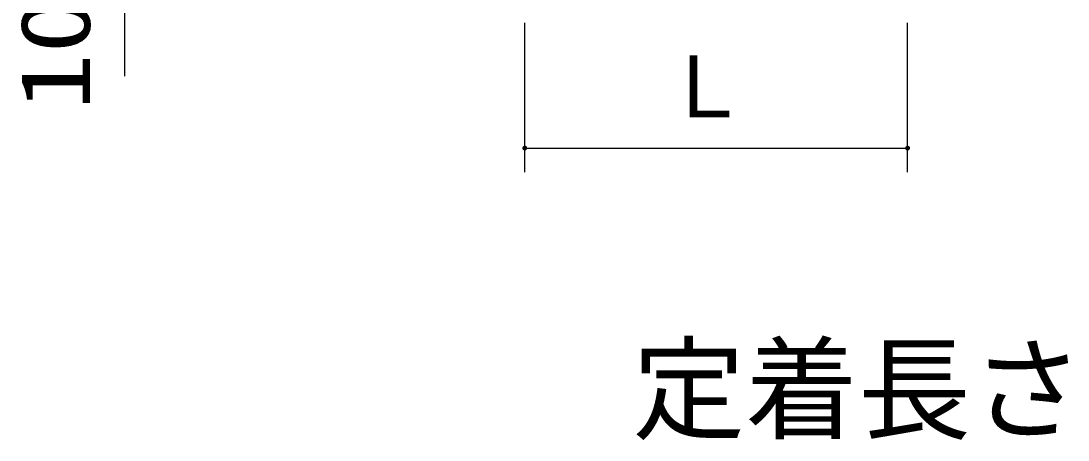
# Model space of a CAD drawing. Units: millimetres, scale not verified. Extents: x -8093 to 8093, y -5792 to 5792.
# Drawn here: x -1516 to -217, y -12 to 508 of the extents above; entities that cross this region are included whole.
import ezdxf
from ezdxf.enums import TextEntityAlignment as Align

# ---------------------------------------------------------------- set-up
doc = ezdxf.new("R2010")
doc.units = ezdxf.units.MM
doc.header["$LTSCALE"] = 30
doc.layers.add('0-1_00クル-フ-0躯体', color=3, linetype='Continuous', lineweight=25)
doc.layers.add('0-3_00クル-フ-6寸法', color=132, linetype='Continuous', lineweight=25)
doc.styles.add('ＭＳ ゴシック', font='')
doc.styles.get('ＭＳ ゴシック').set_extended_font_data('MS Gothic')

msp = doc.modelspace()

# ---------------------------------------------------------------- linework, layer by layer
at = {"layer": '0-1_00クル-フ-0躯体', "color": 2}
for p, q in [((-890.57, 320.49), (-890.57, 506.14)), ((-415.57, 320.49), (-415.57, 506.14)), ((-890.57, 350.49), (-415.57, 350.49))]:
    msp.add_line(p, q, dxfattribs=at)
at = {"layer": '0-1_00クル-フ-0躯体', "color": 5}
for points in [[(-892.62, 352.68), (-893.57, 350.49), (-892.88, 352.41)], [(-892.62, 352.68), (-890.57, 350.49), (-893.57, 350.49)], [(-892.88, 352.41), (-893.57, 350.49), (-893.56, 350.68)], [(-892.88, 352.41), (-893.56, 350.68), (-893.1, 352.1)], [(-893.1, 352.1), (-893.56, 350.68), (-893.51, 351.06)], [(-893.1, 352.1), (-893.51, 351.06), (-893.28, 351.77)], [(-893.28, 351.77), (-893.51, 351.06), (-893.42, 351.42)], [(-892.33, 352.92), (-890.57, 350.49), (-892.62, 352.68)], [(-892.01, 353.12), (-890.57, 350.49), (-892.33, 352.92)], [(-891.67, 353.28), (-890.57, 350.49), (-892.01, 353.12)], [(-891.31, 353.4), (-890.57, 350.49), (-891.67, 353.28)], [(-890.94, 353.47), (-890.57, 350.49), (-891.31, 353.4)], [(-890.57, 353.49), (-890.57, 350.49), (-890.94, 353.47)], [(-890.38, 353.49), (-890.57, 350.49), (-890.57, 353.49)], [(-890, 353.44), (-890.57, 350.49), (-890.38, 353.49)], [(-889.64, 353.35), (-890.57, 350.49), (-890, 353.44)], [(-889.29, 353.21), (-890.57, 350.49), (-889.64, 353.35)], [(-889.29, 353.21), (-887.57, 350.49), (-890.57, 350.49)], [(-888.96, 353.03), (-887.57, 350.49), (-889.29, 353.21)], [(-888.65, 352.81), (-887.57, 350.49), (-888.96, 353.03)], [(-888.38, 352.55), (-887.57, 350.49), (-888.65, 352.81)], [(-888.14, 352.26), (-887.57, 350.49), (-888.38, 352.55)], [(-887.94, 351.94), (-887.57, 350.49), (-888.14, 352.26)], [(-887.78, 351.6), (-887.57, 350.49), (-887.94, 351.94)], [(-887.66, 351.24), (-887.57, 350.49), (-887.78, 351.6)], [(-887.59, 350.87), (-887.57, 350.49), (-887.66, 351.24)], [(-415.94, 353.47), (-418.57, 350.49), (-418.56, 350.68)], [(-415.94, 353.47), (-415.57, 350.49), (-418.57, 350.49)], [(-415.94, 353.47), (-418.56, 350.68), (-416.31, 353.4)], [(-416.31, 353.4), (-418.56, 350.68), (-418.51, 351.06)], [(-416.31, 353.4), (-418.51, 351.06), (-416.67, 353.28)], [(-416.67, 353.28), (-418.51, 351.06), (-418.42, 351.42)], [(-416.67, 353.28), (-418.42, 351.42), (-417.01, 353.12)], [(-417.01, 353.12), (-418.42, 351.42), (-418.28, 351.77)], [(-417.01, 353.12), (-418.28, 351.77), (-417.33, 352.92)], [(-417.33, 352.92), (-418.28, 351.77), (-418.1, 352.1)], [(-417.33, 352.92), (-418.1, 352.1), (-417.62, 352.68)], [(-417.62, 352.68), (-418.1, 352.1), (-417.88, 352.41)], [(-415.57, 353.49), (-415.57, 350.49), (-415.94, 353.47)], [(-415.38, 353.49), (-415.57, 350.49), (-415.57, 353.49)], [(-415, 353.44), (-415.57, 350.49), (-415.38, 353.49)], [(-414.64, 353.35), (-415.57, 350.49), (-415, 353.44)], [(-414.29, 353.21), (-415.57, 350.49), (-414.64, 353.35)], [(-413.96, 353.03), (-415.57, 350.49), (-414.29, 353.21)], [(-413.65, 352.81), (-415.57, 350.49), (-413.96, 353.03)], [(-413.38, 352.55), (-415.57, 350.49), (-413.65, 352.81)], [(-413.38, 352.55), (-412.57, 350.49), (-415.57, 350.49)], [(-413.14, 352.26), (-412.57, 350.49), (-413.38, 352.55)], [(-412.94, 351.94), (-412.57, 350.49), (-413.14, 352.26)], [(-412.78, 351.6), (-412.57, 350.49), (-412.94, 351.94)], [(-412.66, 351.24), (-412.57, 350.49), (-412.78, 351.6)], [(-412.59, 350.87), (-412.57, 350.49), (-412.66, 351.24)], [(-890.57, 350.49), (-893.54, 350.12), (-893.57, 350.49)], [(-890.57, 350.49), (-893.47, 349.75), (-893.54, 350.12)], [(-890.57, 350.49), (-893.36, 349.39), (-893.47, 349.75)], [(-890.57, 350.49), (-893.19, 349.05), (-893.36, 349.39)], [(-890.57, 350.49), (-892.99, 348.73), (-893.19, 349.05)], [(-890.57, 350.49), (-892.75, 348.44), (-892.99, 348.73)], [(-890.57, 350.49), (-892.48, 348.18), (-892.75, 348.44)], [(-890.57, 350.49), (-892.17, 347.96), (-892.48, 348.18)], [(-890.57, 350.49), (-891.84, 347.78), (-892.17, 347.96)], [(-890.57, 350.49), (-891.49, 347.64), (-891.84, 347.78)], [(-890.57, 347.49), (-891.49, 347.64), (-890.57, 350.49)], [(-890.57, 347.49), (-891.13, 347.55), (-891.49, 347.64)], [(-890.57, 347.49), (-890.75, 347.5), (-891.13, 347.55)], [(-887.57, 350.49), (-890.57, 347.49), (-890.57, 350.49)], [(-887.57, 350.49), (-890.19, 347.52), (-890.57, 347.49)], [(-887.57, 350.49), (-889.82, 347.59), (-890.19, 347.52)], [(-887.57, 350.49), (-889.46, 347.7), (-889.82, 347.59)], [(-887.57, 350.49), (-889.12, 347.87), (-889.46, 347.7)], [(-887.57, 350.49), (-888.8, 348.07), (-889.12, 347.87)], [(-887.57, 350.49), (-888.51, 348.31), (-888.8, 348.07)], [(-887.57, 350.49), (-888.25, 348.58), (-888.51, 348.31)], [(-887.57, 350.31), (-888.25, 348.58), (-887.57, 350.49)], [(-887.57, 350.31), (-888.03, 348.89), (-888.25, 348.58)], [(-887.62, 349.93), (-888.03, 348.89), (-887.57, 350.31)], [(-887.62, 349.93), (-887.85, 349.22), (-888.03, 348.89)], [(-887.71, 349.57), (-887.85, 349.22), (-887.62, 349.93)], [(-415.57, 350.49), (-418.54, 350.12), (-418.57, 350.49)], [(-415.57, 350.49), (-418.47, 349.75), (-418.54, 350.12)], [(-415.57, 350.49), (-418.36, 349.39), (-418.47, 349.75)], [(-415.57, 350.49), (-418.19, 349.05), (-418.36, 349.39)], [(-415.57, 350.49), (-417.99, 348.73), (-418.19, 349.05)], [(-415.57, 350.49), (-417.75, 348.44), (-417.99, 348.73)], [(-415.57, 350.49), (-417.48, 348.18), (-417.75, 348.44)], [(-415.57, 347.49), (-417.48, 348.18), (-415.57, 350.49)], [(-415.57, 347.49), (-417.17, 347.96), (-417.48, 348.18)], [(-415.57, 347.49), (-416.84, 347.78), (-417.17, 347.96)], [(-415.57, 347.49), (-416.49, 347.64), (-416.84, 347.78)], [(-415.57, 347.49), (-416.13, 347.55), (-416.49, 347.64)], [(-415.57, 347.49), (-415.75, 347.5), (-416.13, 347.55)], [(-412.57, 350.49), (-415.57, 347.49), (-415.57, 350.49)], [(-412.57, 350.49), (-415.19, 347.52), (-415.57, 347.49)], [(-412.57, 350.49), (-414.82, 347.59), (-415.19, 347.52)], [(-412.57, 350.31), (-414.82, 347.59), (-412.57, 350.49)], [(-412.62, 349.93), (-414.82, 347.59), (-412.57, 350.31)], [(-412.62, 349.93), (-414.46, 347.7), (-414.82, 347.59)], [(-412.71, 349.57), (-414.46, 347.7), (-412.62, 349.93)], [(-412.71, 349.57), (-414.12, 347.87), (-414.46, 347.7)], [(-412.85, 349.22), (-414.12, 347.87), (-412.71, 349.57)], [(-412.85, 349.22), (-413.8, 348.07), (-414.12, 347.87)], [(-413.03, 348.89), (-413.8, 348.07), (-412.85, 349.22)], [(-413.03, 348.89), (-413.51, 348.31), (-413.8, 348.07)], [(-413.25, 348.58), (-413.51, 348.31), (-413.03, 348.89)]]:
    msp.add_solid(points, dxfattribs=at)
at = {"layer": '0-3_00クル-フ-6寸法', "color": 4}
msp.add_line((-1387.07, 610.42), (-1387.07, 439.76), dxfattribs=at)

# ---------------------------------------------------------------- texts
at = {"layer": '0-1_00クル-フ-0躯体', "color": 4, "style": 'ＭＳ ゴシック'}
for s, height, p in [('Ｌ', 76.98, (-718.07, 365.49)), ('定着長さ', 102.6, (-757.02, -30.69))]:
    msp.add_text(s, height=height, dxfattribs=at).set_placement(p, align=Align.BOTTOM_LEFT)
at = {"layer": '0-3_00クル-フ-6寸法', "color": 3, "style": 'ＭＳ ゴシック', "width": 1.2}
msp.add_text('100', height=86.66, rotation=90, dxfattribs=at).set_placement((-1404.07, 397.16), align=Align.BOTTOM_LEFT)

doc.saveas('drawing.dxf')
